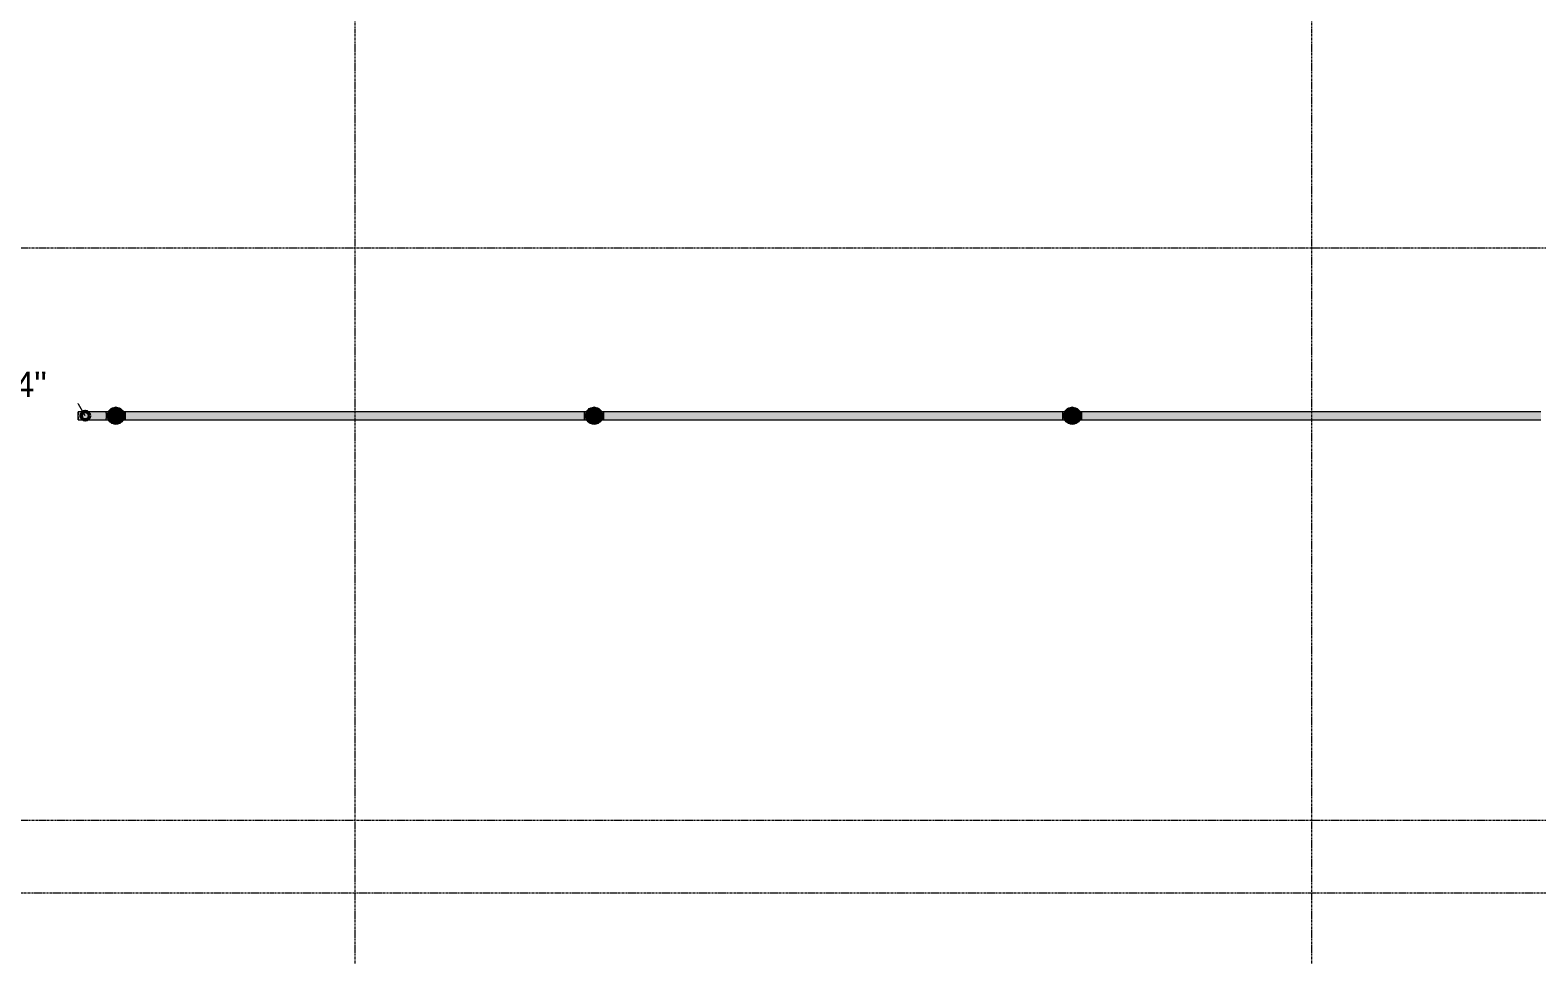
# Model space of a CAD drawing. Header units: inches. Extents: x -3679 to 241, y -496 to 1784.
# Drawn here: x -1536.1 to -1183.2, y 797.5 to 1014 of the extents above; entities that cross this region are included whole.
import ezdxf

# ---------------------------------------------------------------- set-up
doc = ezdxf.new("R2010")
doc.units = ezdxf.units.IN
doc.header["$MEASUREMENT"] = 0
doc.linetypes.add('Grid Line', pattern=[0.875, 0.5, -0.125, 0.125, -0.125])
for name, color, linetype, lineweight in [('A-ANNO-NOTE', 250, 'Continuous', 9), ('G-ANNO-DIMS', 251, 'Continuous', 9), ('P-PIPE', 1, 'Continuous', 9), ('P-PIPE-CNTR', 1, 'Continuous', 9), ('S-GRID', 8, 'Continuous', 9)]:
    doc.layers.add(name, color=color, linetype=linetype, lineweight=lineweight)
doc.styles.add('Arial_1', font='arial.ttf', dxfattribs={"height": 5.901198})

msp = doc.modelspace()

# ---------------------------------------------------------------- hatches: boundary and pattern name
at = {"layer": 'A-ANNO-NOTE'}
for points in [[(-1516, 921.74), (-1515, 922.01), (-1514.27, 922.74), (-1514, 923.74), (-1514.27, 924.74), (-1515, 925.47), (-1516, 925.74), (-1517, 925.47), (-1517.73, 924.74), (-1518, 923.74), (-1517.73, 922.74), (-1517, 922.01), (-1516.66, 921.92)], [(-1404, 921.74), (-1403, 922.01), (-1402.27, 922.74), (-1402, 923.74), (-1402.27, 924.74), (-1403, 925.47), (-1404, 925.74), (-1405, 925.47), (-1405.73, 924.74), (-1406, 923.74), (-1405.73, 922.74), (-1405, 922.01)], [(-1292, 921.74), (-1291, 922.01), (-1290.27, 922.74), (-1290, 923.74), (-1290.27, 924.74), (-1291, 925.47), (-1292, 925.74), (-1293, 925.47), (-1293.73, 924.74), (-1294, 923.74), (-1293.73, 922.74), (-1293, 922.01)]]:
    msp.add_hatch(color=256, dxfattribs=at).paths.add_polyline_path(points, flags=0)
h = msp.add_hatch(color=256, dxfattribs=at)
edge = h.paths.add_edge_path(flags=0)
edge.add_arc((-1516, 923.74), 2, 0, 360)
h = msp.add_hatch(color=256, dxfattribs=at)
edge = h.paths.add_edge_path(flags=0)
edge.add_arc((-1404, 923.74), 2, 0, 360)
h = msp.add_hatch(color=256, dxfattribs=at)
edge = h.paths.add_edge_path(flags=0)
edge.add_arc((-1292, 923.74), 2, 0, 360)
at = {"layer": 'P-PIPE'}
h = msp.add_hatch(color=256, dxfattribs=at)
h.paths.add_polyline_path([(-1524.81, 924.66), (-1524.81, 924.66), (-1522.67, 924.63)], flags=0)
h.paths.add_polyline_path([(-1518.24, 924.41), (-1518.24, 924.69), (-1524.81, 924.69), (-1524.81, 924.41), (-1518.24, 924.41)], flags=0)
h.paths.add_polyline_path([(-1518.24, 924.22), (-1518.25, 924.41), (-1524.81, 924.41), (-1524.81, 924.22), (-1518.24, 924.22)], flags=0)
h.paths.add_polyline_path([(-1524.8, 923.74), (-1518.24, 923.74), (-1518.24, 924.22), (-1524.81, 924.22), (-1524.81, 923.99)], flags=0)
h = msp.add_hatch(color=256, dxfattribs=at)
h.paths.add_polyline_path([(-1518.24, 923.74), (-1516.95, 923.75), (-1516.92, 924), (-1516.82, 924.22), (-1516.66, 924.42), (-1516.43, 924.58), (-1516.36, 924.62), (-1516.18, 924.68), (-1516, 924.69), (-1518.24, 924.69), (-1518.24, 924.22), (-1518.24, 923.74)], flags=0)
h.paths.add_polyline_path([(-1515.05, 923.74), (-1513.75, 923.74), (-1513.76, 924.69), (-1516, 924.69), (-1515.75, 924.66), (-1515.47, 924.53), (-1515.31, 924.4), (-1515.17, 924.21), (-1515.08, 923.99), (-1515.05, 923.74)], flags=0)
for points in [[(-1516, 922.79), (-1515.75, 922.83), (-1515.53, 922.92), (-1515.33, 923.07), (-1515.18, 923.27), (-1515.08, 923.5), (-1515.05, 923.74), (-1515.08, 923.99), (-1515.18, 924.22), (-1515.33, 924.41), (-1515.53, 924.57), (-1515.75, 924.66), (-1516, 924.69), (-1516.25, 924.66), (-1516.48, 924.57), (-1516.67, 924.41), (-1516.82, 924.22), (-1516.92, 923.99), (-1516.95, 923.74), (-1516.92, 923.5), (-1516.82, 923.27), (-1516.66, 923.06), (-1516.48, 922.92), (-1516.25, 922.83)], [(-1513.75, 923.74), (-1406.24, 923.74), (-1406.24, 924.69), (-1513.76, 924.69), (-1513.75, 924.22), (-1513.75, 923.99)], [(-1404, 922.79), (-1403.75, 922.83), (-1403.53, 922.92), (-1403.33, 923.07), (-1403.18, 923.27), (-1403.08, 923.5), (-1403.05, 923.74), (-1403.08, 923.99), (-1403.18, 924.22), (-1403.33, 924.41), (-1403.53, 924.57), (-1403.75, 924.66), (-1404, 924.69), (-1404.25, 924.66), (-1404.48, 924.57), (-1404.67, 924.41), (-1404.82, 924.22), (-1404.92, 923.99), (-1404.95, 923.74), (-1404.92, 923.5), (-1404.82, 923.27), (-1404.67, 923.07), (-1404.48, 922.92), (-1404.25, 922.83)], [(-1401.75, 923.74), (-1294.24, 923.74), (-1294.24, 924.69), (-1401.76, 924.69), (-1401.75, 924.22), (-1401.75, 923.99)], [(-1292, 922.79), (-1291.75, 922.83), (-1291.53, 922.92), (-1291.33, 923.07), (-1291.18, 923.27), (-1291.08, 923.5), (-1291.05, 923.74), (-1291.08, 923.99), (-1291.18, 924.22), (-1291.33, 924.41), (-1291.53, 924.57), (-1291.75, 924.66), (-1292, 924.69), (-1292.25, 924.66), (-1292.48, 924.57), (-1292.67, 924.41), (-1292.82, 924.22), (-1292.92, 923.99), (-1292.95, 923.74), (-1292.92, 923.5), (-1292.82, 923.27), (-1292.67, 923.07), (-1292.48, 922.92), (-1292.25, 922.83)], [(-1280.89, 923.74), (-1182.24, 923.74), (-1182.24, 924.69), (-1289.76, 924.69), (-1289.75, 924.22), (-1289.75, 923.74)], [(-1524.81, 922.79), (-1518.24, 922.79), (-1518.24, 923.27), (-1518.24, 923.74), (-1524.8, 923.74), (-1524.81, 922.81)], [(-1524.81, 922.82), (-1524.81, 922.82), (-1524.81, 922.92)], [(-1513.76, 922.79), (-1406.24, 922.79), (-1406.24, 923.27), (-1406.24, 923.74), (-1513.75, 923.74), (-1513.75, 922.81)], [(-1401.76, 922.79), (-1294.24, 922.79), (-1294.24, 923.27), (-1294.24, 923.74), (-1401.75, 923.74), (-1401.75, 922.81)], [(-1182.24, 922.79), (-1182.24, 923.27), (-1182.24, 923.74), (-1289.75, 923.74), (-1289.75, 922.79), (-1196.69, 922.79)]]:
    msp.add_hatch(color=256, dxfattribs=at).paths.add_polyline_path(points, flags=0)
h = msp.add_hatch(color=256, dxfattribs=at)
h.paths.add_polyline_path([(-1516, 922.79), (-1515.75, 922.83), (-1515.52, 922.92), (-1515.32, 923.07), (-1515.17, 923.27), (-1515.08, 923.5), (-1515.05, 923.75), (-1515.08, 923.99), (-1515.18, 924.22), (-1515.33, 924.42), (-1515.53, 924.57), (-1515.76, 924.66), (-1516, 924.69), (-1516.25, 924.66), (-1516.48, 924.57), (-1516.67, 924.41), (-1516.82, 924.22), (-1516.92, 923.99), (-1516.95, 923.74), (-1516.92, 923.49), (-1516.82, 923.27), (-1516.66, 923.06), (-1516.47, 922.92), (-1516.24, 922.82), (-1516, 922.79)], flags=0)
h.paths.add_polyline_path([(-1516, 922.79), (-1516.25, 922.83), (-1516.48, 922.92), (-1516.67, 923.07), (-1516.82, 923.27), (-1516.92, 923.5), (-1516.95, 923.74), (-1516.92, 923.99), (-1516.82, 924.22), (-1516.66, 924.42), (-1516.47, 924.57), (-1516.25, 924.66), (-1516, 924.69), (-1515.75, 924.66), (-1515.52, 924.56), (-1515.33, 924.41), (-1515.17, 924.21), (-1515.08, 923.99), (-1515.05, 923.74), (-1515.09, 923.49), (-1515.18, 923.27), (-1515.34, 923.07), (-1515.53, 922.92), (-1515.76, 922.82)], flags=0)
h = msp.add_hatch(color=256, dxfattribs=at)
h.paths.add_polyline_path([(-1406.24, 924.66), (-1406.24, 924.66), (-1406.24, 924.66)], flags=0)
h.paths.add_polyline_path([(-1406.24, 923.99), (-1406.24, 923.99), (-1405.01, 923.75)], flags=0)
h.paths.add_polyline_path([(-1406.24, 923.74), (-1404.95, 923.75), (-1404.92, 924), (-1404.82, 924.22), (-1404.67, 924.41), (-1404.43, 924.58), (-1404.36, 924.62), (-1404.18, 924.68), (-1404, 924.69), (-1406.24, 924.69), (-1406.24, 924.22), (-1406.24, 923.74)], flags=0)
h.paths.add_polyline_path([(-1403.05, 923.74), (-1401.75, 923.74), (-1401.76, 924.69), (-1404, 924.69), (-1403.75, 924.66), (-1403.47, 924.53), (-1403.31, 924.4), (-1403.17, 924.21), (-1403.08, 923.99), (-1403.05, 923.74)], flags=0)
h = msp.add_hatch(color=256, dxfattribs=at)
h.paths.add_polyline_path([(-1404, 922.79), (-1403.75, 922.83), (-1403.52, 922.92), (-1403.32, 923.07), (-1403.17, 923.27), (-1403.08, 923.5), (-1403.05, 923.75), (-1403.08, 923.99), (-1403.18, 924.22), (-1403.33, 924.42), (-1403.53, 924.57), (-1403.76, 924.66), (-1404, 924.69), (-1404.25, 924.66), (-1404.48, 924.57), (-1404.67, 924.41), (-1404.82, 924.22), (-1404.92, 923.99), (-1404.95, 923.74), (-1404.92, 923.49), (-1404.82, 923.27), (-1404.67, 923.07), (-1404.47, 922.92), (-1404.24, 922.82), (-1404, 922.79)], flags=0)
h.paths.add_polyline_path([(-1404, 922.79), (-1404.25, 922.83), (-1404.48, 922.92), (-1404.67, 923.07), (-1404.82, 923.27), (-1404.92, 923.5), (-1404.95, 923.74), (-1404.92, 923.99), (-1404.82, 924.22), (-1404.67, 924.41), (-1404.48, 924.57), (-1404.25, 924.66), (-1404, 924.69), (-1403.75, 924.66), (-1403.53, 924.57), (-1403.32, 924.41), (-1403.18, 924.22), (-1403.08, 923.98), (-1403.05, 923.73), (-1403.08, 923.5), (-1403.18, 923.27), (-1403.34, 923.07), (-1403.53, 922.92), (-1403.76, 922.82)], flags=0)
h = msp.add_hatch(color=256, dxfattribs=at)
h.paths.add_polyline_path([(-1290.94, 923.74), (-1289.75, 923.74), (-1289.76, 924.69), (-1292, 924.69), (-1291.75, 924.66), (-1291.47, 924.53), (-1291.31, 924.4), (-1291.17, 924.21), (-1291.08, 923.99), (-1291.05, 923.74), (-1290.94, 923.74)], flags=0)
h.paths.add_polyline_path([(-1294.24, 924.66), (-1294.24, 924.66), (-1294.24, 924.66)], flags=0)
h.paths.add_polyline_path([(-1294.24, 923.99), (-1294.24, 923.99), (-1293.01, 923.75)], flags=0)
h.paths.add_polyline_path([(-1294.24, 923.74), (-1292.95, 923.75), (-1292.92, 924), (-1292.82, 924.22), (-1292.67, 924.41), (-1292.43, 924.58), (-1292.36, 924.62), (-1292.18, 924.68), (-1292, 924.69), (-1294.24, 924.69), (-1294.24, 924.22), (-1294.24, 923.74)], flags=0)
h = msp.add_hatch(color=256, dxfattribs=at)
h.paths.add_polyline_path([(-1292, 922.79), (-1291.75, 922.83), (-1291.52, 922.92), (-1291.32, 923.07), (-1291.17, 923.27), (-1291.08, 923.5), (-1291.05, 923.75), (-1291.08, 923.99), (-1291.18, 924.22), (-1291.33, 924.42), (-1291.53, 924.57), (-1291.76, 924.66), (-1292, 924.69), (-1292.25, 924.66), (-1292.48, 924.57), (-1292.67, 924.41), (-1292.82, 924.22), (-1292.92, 923.99), (-1292.95, 923.74), (-1292.92, 923.49), (-1292.82, 923.27), (-1292.67, 923.07), (-1292.47, 922.92), (-1292.24, 922.82), (-1292, 922.79)], flags=0)
h.paths.add_polyline_path([(-1292, 922.79), (-1292.25, 922.83), (-1292.48, 922.92), (-1292.67, 923.07), (-1292.82, 923.27), (-1292.92, 923.5), (-1292.95, 923.74), (-1292.92, 923.99), (-1292.82, 924.22), (-1292.67, 924.42), (-1292.47, 924.57), (-1292.25, 924.66), (-1292, 924.69), (-1291.75, 924.66), (-1291.53, 924.57), (-1291.32, 924.41), (-1291.18, 924.22), (-1291.08, 923.99), (-1291.05, 923.74), (-1291.09, 923.49), (-1291.18, 923.27), (-1291.34, 923.07), (-1291.53, 922.92), (-1291.76, 922.82)], flags=0)
h = msp.add_hatch(color=256, dxfattribs=at)
h.paths.add_polyline_path([(-1518.24, 922.79), (-1516.01, 922.79), (-1516.25, 922.82), (-1516.53, 922.95), (-1516.69, 923.09), (-1516.84, 923.3), (-1516.92, 923.5), (-1516.95, 923.74), (-1518.24, 923.74), (-1518.24, 922.82)], flags=0)
h.paths.add_polyline_path([(-1516, 922.79), (-1513.76, 922.79), (-1513.75, 923.27), (-1513.75, 923.74), (-1515.05, 923.73), (-1515.08, 923.49), (-1515.18, 923.27), (-1515.33, 923.07), (-1515.56, 922.9), (-1515.64, 922.86), (-1515.82, 922.81), (-1516, 922.79)], flags=0)
h = msp.add_hatch(color=256, dxfattribs=at)
h.paths.add_polyline_path([(-1406.24, 922.79), (-1404.01, 922.79), (-1404.25, 922.82), (-1404.53, 922.95), (-1404.69, 923.09), (-1404.84, 923.3), (-1404.92, 923.5), (-1404.95, 923.74), (-1406.24, 923.74), (-1406.24, 922.82)], flags=0)
h.paths.add_polyline_path([(-1404, 922.79), (-1401.76, 922.79), (-1401.75, 923.27), (-1401.75, 923.74), (-1403.05, 923.73), (-1403.08, 923.49), (-1403.18, 923.27), (-1403.18, 923.27), (-1403.33, 923.07), (-1403.57, 922.9), (-1403.64, 922.86), (-1403.82, 922.81), (-1404, 922.79)], flags=0)
h = msp.add_hatch(color=256, dxfattribs=at)
h.paths.add_polyline_path([(-1292, 922.79), (-1292.25, 922.82), (-1292.53, 922.95), (-1292.69, 923.09), (-1292.84, 923.3), (-1292.92, 923.5), (-1292.95, 923.74), (-1294.24, 923.74), (-1294.24, 922.79), (-1292, 922.79)], flags=0)
h.paths.add_polyline_path([(-1291.53, 922.79), (-1289.76, 922.79), (-1289.75, 923.27), (-1289.75, 923.74), (-1291.05, 923.73), (-1291.08, 923.49), (-1291.18, 923.27), (-1291.33, 923.07), (-1291.57, 922.9), (-1291.64, 922.86), (-1291.82, 922.81), (-1291.99, 922.79), (-1291.75, 922.79)], flags=0)
h.paths.add_polyline_path([(-1294.24, 923.5), (-1294.24, 923.5), (-1293.99, 923.54)], flags=0)

# ---------------------------------------------------------------- linework, layer by layer
at = {"layer": 'A-ANNO-NOTE'}
for p, q in [((-1517.73, 924.74), (-1518, 923.74)), ((-1517, 925.47), (-1517.73, 924.74)), ((-1516, 925.74), (-1517, 925.47)), ((-1515, 925.47), (-1516, 925.74)), ((-1514.27, 924.74), (-1515, 925.47)), ((-1514, 923.74), (-1514.27, 924.74)), ((-1405.73, 924.74), (-1406, 923.74)), ((-1405, 925.47), (-1405.73, 924.74)), ((-1404, 925.74), (-1405, 925.47)), ((-1403, 925.47), (-1404, 925.74)), ((-1402.27, 924.74), (-1403, 925.47)), ((-1402, 923.74), (-1402.27, 924.74)), ((-1293.73, 924.74), (-1294, 923.74)), ((-1293, 925.47), (-1293.73, 924.74)), ((-1292, 925.74), (-1293, 925.47)), ((-1291, 925.47), (-1292, 925.74)), ((-1290.27, 924.74), (-1291, 925.47)), ((-1290, 923.74), (-1290.27, 924.74)), ((-1518, 923.74), (-1517.73, 922.74)), ((-1517.73, 922.74), (-1517, 922.01)), ((-1517, 922.01), (-1516.66, 921.92)), ((-1516.66, 921.92), (-1516, 921.74)), ((-1516, 921.74), (-1515, 922.01)), ((-1515, 922.01), (-1514.27, 922.74)), ((-1514.27, 922.74), (-1514, 923.74)), ((-1406, 923.74), (-1405.73, 922.74)), ((-1405.73, 922.74), (-1405, 922.01)), ((-1405, 922.01), (-1404, 921.74)), ((-1404, 921.74), (-1403, 922.01)), ((-1403, 922.01), (-1402.27, 922.74)), ((-1402.27, 922.74), (-1402, 923.74)), ((-1294, 923.74), (-1293.73, 922.74)), ((-1293.73, 922.74), (-1293, 922.01)), ((-1293, 922.01), (-1292, 921.74)), ((-1292, 921.74), (-1291, 922.01)), ((-1291, 922.01), (-1290.27, 922.74)), ((-1290.27, 922.74), (-1290, 923.74))]:
    msp.add_line(p, q, dxfattribs=at)
for centre in [(-1516, 923.74), (-1404, 923.74), (-1292, 923.74)]:
    msp.add_circle(centre, 2, dxfattribs=at)
at = {"layer": 'G-ANNO-DIMS'}
for p, q in [((-1527.48, 931.22), (-1531.07, 931.22)), ((-1523.17, 923.74), (-1527.48, 931.22))]:
    msp.add_line(p, q, dxfattribs=at)
at = {"layer": 'G-ANNO-DIMS', "lineweight": 50}
msp.add_circle((-1523.17, 923.74), 1, dxfattribs=at)
at = {"layer": 'P-PIPE'}
for p, q in [((-1518.24, 924.69), (-1524.81, 924.69)), ((-1516, 924.69), (-1518.24, 924.69)), ((-1513.76, 924.69), (-1516, 924.69)), ((-1406.24, 924.69), (-1513.76, 924.69)), ((-1404, 924.69), (-1406.24, 924.69)), ((-1401.76, 924.69), (-1404, 924.69)), ((-1294.24, 924.69), (-1401.76, 924.69)), ((-1292, 924.69), (-1294.24, 924.69)), ((-1289.76, 924.69), (-1292, 924.69)), ((-1182.24, 924.69), (-1289.76, 924.69)), ((-1524.81, 922.79), (-1518.24, 922.79)), ((-1518.24, 922.79), (-1513.76, 922.79)), ((-1516.78, 923.2), (-1516.78, 923.2)), ((-1515.22, 924.28), (-1515.22, 924.28)), ((-1513.76, 922.79), (-1406.24, 922.79)), ((-1406.24, 922.79), (-1401.76, 922.79)), ((-1404.78, 923.2), (-1404.78, 923.2)), ((-1403.22, 924.28), (-1403.22, 924.28)), ((-1401.76, 922.79), (-1294.24, 922.79)), ((-1294.24, 922.79), (-1289.76, 922.79)), ((-1292.78, 923.2), (-1292.78, 923.2)), ((-1291.22, 924.28), (-1291.22, 924.28)), ((-1289.76, 922.79), (-1182.24, 922.79))]:
    msp.add_line(p, q, dxfattribs=at)
for centre, radius, start, end in [((-1516, 923.74), 0.95, 0, 180), ((-1516, 924.22), 0.475, 270, 90), ((-1404, 923.74), 0.95, 0, 180), ((-1404, 924.22), 0.475, 270, 90), ((-1292, 923.74), 0.95, 0, 180), ((-1292, 924.22), 0.475, 270, 90), ((-1516, 923.74), 0.95, 180, 0), ((-1516, 923.27), 0.475, 90, 270), ((-1404, 923.74), 0.95, 180, 0), ((-1404, 923.74), 0.951, 210, 225), ((-1404, 923.27), 0.475, 90, 270), ((-1404, 923.74), 0.951, 30, 45), ((-1292, 923.74), 0.95, 180, 0), ((-1292, 923.74), 0.951, 210, 225), ((-1292, 923.27), 0.475, 90, 270), ((-1292, 923.74), 0.951, 30, 45)]:
    msp.add_arc(centre, radius, start, end, dxfattribs=at)
for centre, major_axis, ratio, start_param, end_param in [((-1524.81, 923.74), (0, 0.95), 0.004151, 0, 1.308997), ((-1524.81, 923.74), (0, 0.95), 0.004151, 4.712389, 6.283186), ((-1518.24, 923.74), (0, 0.951), 0.004151, 4.712444, 6.283186), ((-1513.76, 923.74), (0, 0.951), 0.004151, 4.712444, 6.283186), ((-1406.24, 923.74), (0, 0.951), 0.004151, 6.021437, 6.283186), ((-1406.24, 923.74), (0, 0.951), 0.004151, 5.759638, 6.019306), ((-1401.76, 923.74), (0, 0.951), 0.004151, 4.71244, 6.283186), ((-1294.24, 923.74), (0, 0.951), 0.004151, 6.021434, 6.283185), ((-1294.24, 923.74), (0, 0.951), 0.004151, 5.759635, 6.019305), ((-1289.76, 923.74), (0, 0.951), 0.004151, 4.712437, 6.283185), ((-1524.81, 923.74), (0, 0.95), 0.004151, 3.141593, 4.712389), ((-1524.81, 923.74), (0, 0.95), 0.004151, 1.832596, 3.141593), ((-1518.24, 923.74), (0, 0.95), 0.004151, 5.498816, 5.759587), ((-1518.24, 923.74), (0, 0.95), 0.004151, 5.236571, 5.497787), ((-1518.24, 923.74), (0, 0.95), 0.004151, 4.974478, 5.235988), ((-1518.24, 923.74), (0, 0.95), 0.004151, 4.712444, 4.974188), ((-1518.24, 923.74), (0, 0.95), 0.004151, 4.45059, 4.712389), ((-1518.24, 923.74), (0, 0.951), 0.004151, 4.450808, 4.712388), ((-1518.24, 923.74), (0, 0.95), 0.004151, 4.18879, 4.450414), ((-1518.24, 923.74), (0, 0.951), 0.004151, 4.189243, 4.450644), ((-1518.24, 923.74), (0, 0.95), 0.004151, 3.926991, 4.188326), ((-1518.24, 923.74), (0, 0.951), 0.004151, 3.927737, 4.188845), ((-1518.24, 923.74), (0, 0.95), 0.004151, 3.665192, 3.926089), ((-1518.24, 923.74), (0, 0.951), 0.004151, 3.666383, 3.927045), ((-1518.24, 923.74), (0, 0.951), 0.004151, 3.405506, 3.665246), ((-1518.24, 923.74), (0, 0.951), 0.004151, 3.141647, 3.403447), ((-1516, 923.74), (0.781, 0.542), 1, 3.058838, 3.320637), ((-1516, 923.74), (0.781, 0.542), 1, 6.200413, 6.462212), ((-1513.76, 923.74), (0, 0.951), 0.004151, 3.141647, 4.712388), ((-1513.76, 923.74), (0, 0.95), 0.004151, 5.498816, 5.759586), ((-1513.76, 923.74), (0, 0.95), 0.004151, 5.236571, 5.497787), ((-1513.76, 923.74), (0, 0.95), 0.004151, 4.974478, 5.235988), ((-1513.76, 923.74), (0, 0.95), 0.004151, 4.712444, 4.974188), ((-1513.76, 923.74), (0, 0.95), 0.004151, 4.45059, 4.712389), ((-1513.76, 923.74), (0, 0.95), 0.004151, 4.18879, 4.450414), ((-1513.76, 923.74), (0, 0.95), 0.004151, 3.926991, 4.188326), ((-1513.76, 923.74), (0, 0.95), 0.004151, 3.665192, 3.926089), ((-1406.24, 923.74), (0, 0.951), 0.004151, 5.497838, 5.758414), ((-1406.24, 923.74), (0, 0.95), 0.004151, 5.498812, 5.759587), ((-1406.24, 923.74), (0, 0.951), 0.004151, 5.236039, 5.497052), ((-1406.24, 923.74), (0, 0.95), 0.004151, 5.236568, 5.497787), ((-1406.24, 923.74), (0, 0.951), 0.004151, 4.974239, 5.235541), ((-1406.24, 923.74), (0, 0.95), 0.004151, 4.974475, 5.235988), ((-1406.24, 923.74), (0, 0.951), 0.004151, 4.71244, 4.973973), ((-1406.24, 923.74), (0, 0.95), 0.004151, 4.712441, 4.974188), ((-1406.24, 923.74), (0, 0.951), 0.004151, 4.450808, 4.712388), ((-1406.24, 923.74), (0, 0.95), 0.004151, 4.45059, 4.712389), ((-1406.24, 923.74), (0, 0.951), 0.004151, 4.189243, 4.450641), ((-1406.24, 923.74), (0, 0.95), 0.004151, 4.18879, 4.45041), ((-1406.24, 923.74), (0, 0.951), 0.004151, 3.927737, 4.188841), ((-1406.24, 923.74), (0, 0.95), 0.004151, 3.926991, 4.188322), ((-1406.24, 923.74), (0, 0.951), 0.004151, 3.666382, 3.927042), ((-1406.24, 923.74), (0, 0.95), 0.004151, 3.665191, 3.926085), ((-1406.24, 923.74), (0, 0.951), 0.004151, 3.405505, 3.665243), ((-1406.24, 923.74), (0, 0.951), 0.004151, 3.141643, 3.403442), ((-1401.76, 923.74), (0, 0.951), 0.004151, 3.141644, 4.712388), ((-1401.76, 923.74), (0, 0.95), 0.004151, 5.498812, 5.759587), ((-1401.76, 923.74), (0, 0.95), 0.004151, 5.236568, 5.497787), ((-1401.76, 923.74), (0, 0.95), 0.004151, 4.974475, 5.235988), ((-1401.76, 923.74), (0, 0.95), 0.004151, 4.712441, 4.974188), ((-1401.76, 923.74), (0, 0.95), 0.004151, 4.45059, 4.712389), ((-1401.76, 923.74), (0, 0.95), 0.004151, 4.18879, 4.45041), ((-1401.76, 923.74), (0, 0.95), 0.004151, 3.926991, 4.188322), ((-1401.76, 923.74), (0, 0.95), 0.004151, 3.665192, 3.926085), ((-1294.24, 923.74), (0, 0.951), 0.004151, 5.497835, 5.758413), ((-1294.24, 923.74), (0, 0.95), 0.004151, 5.498809, 5.759587), ((-1294.24, 923.74), (0, 0.951), 0.004151, 5.236036, 5.497052), ((-1294.24, 923.74), (0, 0.95), 0.004151, 5.236564, 5.497787), ((-1294.24, 923.74), (0, 0.951), 0.004151, 4.974236, 5.235541), ((-1294.24, 923.74), (0, 0.95), 0.004151, 4.974472, 5.235988), ((-1294.24, 923.74), (0, 0.951), 0.004151, 4.712437, 4.973973), ((-1294.24, 923.74), (0, 0.95), 0.004151, 4.712438, 4.974188), ((-1294.24, 923.74), (0, 0.951), 0.004151, 4.450808, 4.712388), ((-1294.24, 923.74), (0, 0.95), 0.004151, 4.45059, 4.712389), ((-1294.24, 923.74), (0, 0.951), 0.004151, 4.189243, 4.450638), ((-1294.24, 923.74), (0, 0.95), 0.004151, 4.18879, 4.450407), ((-1294.24, 923.74), (0, 0.951), 0.004151, 3.927736, 4.188838), ((-1294.24, 923.74), (0, 0.95), 0.004151, 3.926991, 4.188319), ((-1294.24, 923.74), (0, 0.951), 0.004151, 3.666381, 3.927039), ((-1294.24, 923.74), (0, 0.95), 0.004151, 3.665192, 3.926081), ((-1294.24, 923.74), (0, 0.951), 0.004151, 3.405504, 3.665239), ((-1294.24, 923.74), (0, 0.951), 0.004151, 3.141641, 3.40344), ((-1289.76, 923.74), (0, 0.951), 0.004151, 3.141641, 4.712388), ((-1289.76, 923.74), (0, 0.95), 0.004151, 5.498809, 5.759587), ((-1289.76, 923.74), (0, 0.95), 0.004151, 5.236564, 5.497787), ((-1289.76, 923.74), (0, 0.95), 0.004151, 4.974472, 5.235988), ((-1289.76, 923.74), (0, 0.95), 0.004151, 4.712438, 4.974188), ((-1289.76, 923.74), (0, 0.95), 0.004151, 4.45059, 4.712389), ((-1289.76, 923.74), (0, 0.95), 0.004151, 4.18879, 4.450407), ((-1289.76, 923.74), (0, 0.95), 0.004151, 3.926991, 4.188319), ((-1289.76, 923.74), (0, 0.95), 0.004151, 3.665191, 3.926081)]:
    msp.add_ellipse(centre, major_axis=major_axis, ratio=ratio, start_param=start_param, end_param=end_param, dxfattribs=at)
at = {"layer": 'P-PIPE-CNTR'}
for p, q in [((-1516, 922.24), (-1516, 925.24)), ((-1404, 922.24), (-1404, 925.24)), ((-1292, 922.24), (-1292, 925.24)), ((-1517.5, 923.74), (-1514.5, 923.74)), ((-1405.5, 923.74), (-1402.5, 923.74)), ((-1293.5, 923.74), (-1290.5, 923.74))]:
    msp.add_line(p, q, dxfattribs=at)
at = {"layer": 'S-GRID', "linetype": 'Grid Line'}
for p, q in [((-1460, 1771.74), (-1460, -484.26)), ((-1236, 1771.74), (-1236, -484.26)), ((228, 963), (-3666.39, 963)), ((228, 829), (-3666.39, 829)), ((-3666.39, 812), (228, 812))]:
    msp.add_line(p, q, dxfattribs=at)

# ---------------------------------------------------------------- next in the draw order: texts
at = {"layer": 'G-ANNO-DIMS', "insert": (-1586.63, 934.02), "char_height": 5.9012, "width": 64.872, "attachment_point": 1, "line_spacing_factor": 0.938532, "style": 'Arial_1', "bg_fill": 3, "box_fill_scale": 1.25, "bg_fill_color": 0, "bg_fill_transparency": 0}
msp.add_mtext('BOP 7\' - 9 1/4"', dxfattribs=at)

doc.saveas('drawing.dxf')
